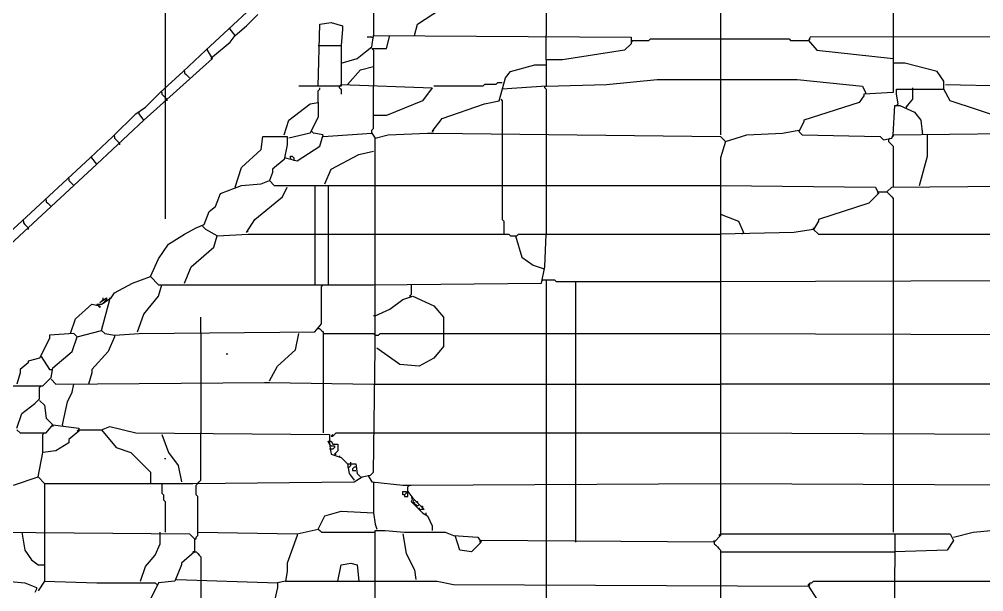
# Model space of a CAD drawing. Extents: x 4511820 to 5180432, y -1526536 to -944957.
# Drawn here: x 5147404.2 to 5147822.5, y -1027077.8 to -1026829.4 of the extents above; entities that cross this region are included whole.
import ezdxf

# ---------------------------------------------------------------- set-up
doc = ezdxf.new("R2010")
doc.units = 0
doc.header["$MEASUREMENT"] = 0
doc.linetypes.add('BODKOCIARKOVANA_3', pattern=[5.6, 3, -1.3, 0, -1.3])
doc.layers.add('osi', color=253, linetype='CONTINUOUS')
doc.layers.add('ZZ-chladenie', color=133, linetype='CONTINUOUS')

msp = doc.modelspace()

# ---------------------------------------------------------------- linework, layer by layer
at = {"layer": 'osi', "linetype": 'BODKOCIARKOVANA_3', "ltscale": 80}
msp.add_line((5147467.5, -1022195.078), (5147467.5, -1054122.98), dxfattribs=at)
at = {"layer": 'ZZ-chladenie'}
for p, q in [((5147557.893, -1026804.716), (5147557.893, -1026836.513)), ((5147632.794, -1026815.315), (5147632.794, -1026836.513)), ((5147708.401, -1026815.315), (5147708.401, -1026837.926)), ((5147783.302, -1026815.315), (5147783.302, -1026836.513)), ((5147576.972, -1026831.567), (5147593.931, -1026820.261)), ((5147495.005, -1026833.687), (5147504.897, -1026824.501)), ((5147502.778, -1026832.274), (5147507.724, -1026827.327)), ((5147497.831, -1026836.513), (5147502.778, -1026832.274)), ((5147533.868, -1026858.418), (5147534.575, -1026831.567)), ((5147534.575, -1026831.567), (5147539.522, -1026830.86)), ((5147539.522, -1026830.86), (5147544.467, -1026832.274)), ((5147544.467, -1026832.274), (5147544.467, -1026833.687)), ((5147575.558, -1026836.513), (5147576.972, -1026831.567)), ((5147485.113, -1026842.873), (5147495.005, -1026833.687)), ((5147495.711, -1026833.687), (5147495.711, -1026832.981)), ((5147497.831, -1026836.513), (5147495.711, -1026833.687)), ((5147495.711, -1026839.34), (5147497.831, -1026836.513)), ((5147497.831, -1026836.513), (5147497.125, -1026837.22)), ((5147544.467, -1026833.687), (5147543.761, -1026840.753)), ((5147557.187, -1026841.46), (5147557.893, -1026836.513)), ((5147557.893, -1026837.22), (5147557.893, -1026836.513)), ((5147557.893, -1026836.513), (5147669.537, -1026837.22)), ((5147563.546, -1026842.166), (5147564.959, -1026836.513)), ((5147632.794, -1026847.113), (5147632.794, -1026836.513)), ((5148022.136, -1026836.513), (5147747.264, -1026837.22)), ((5147783.302, -1026836.513), (5147783.302, -1026846.406)), ((5147487.939, -1026845.699), (5147495.711, -1026839.34)), ((5147533.868, -1026840.753), (5147543.761, -1026840.753)), ((5147543.761, -1026840.753), (5147543.761, -1026858.418)), ((5147557.187, -1026837.22), (5147555.067, -1026837.22)), ((5147557.187, -1026837.22), (5147557.893, -1026837.22)), ((5147669.537, -1026840.047), (5147666.711, -1026842.873)), ((5147669.537, -1026837.22), (5147669.537, -1026840.047)), ((5147670.244, -1026838.633), (5147669.537, -1026839.34)), ((5147670.244, -1026838.633), (5147677.31, -1026838.633)), ((5147677.31, -1026838.633), (5147678.017, -1026837.926)), ((5147678.017, -1026837.926), (5147738.078, -1026837.926)), ((5147708.401, -1026837.926), (5147708.401, -1026854.885)), ((5147738.078, -1026837.926), (5147738.785, -1026838.633)), ((5147738.785, -1026838.633), (5147746.558, -1026838.633)), ((5147747.264, -1026837.22), (5147746.558, -1026838.633)), ((5147746.558, -1026838.633), (5147747.264, -1026837.926)), ((5147746.558, -1026838.633), (5147750.091, -1026842.873)), ((5147475.22, -1026852.059), (5147485.113, -1026842.873)), ((5147485.819, -1026842.873), (5147485.819, -1026842.166)), ((5147487.939, -1026846.406), (5147485.819, -1026842.873)), ((5147550.827, -1026846.406), (5147554.36, -1026843.579)), ((5147554.36, -1026843.579), (5147557.187, -1026841.46)), ((5147557.893, -1026842.873), (5147557.187, -1026842.166)), ((5147557.187, -1026842.166), (5147557.893, -1026842.873)), ((5147557.187, -1026842.166), (5147563.546, -1026842.166)), ((5147557.893, -1026842.873), (5147557.893, -1026849.939)), ((5147666.711, -1026842.873), (5147639.86, -1026847.113)), ((5147750.091, -1026842.873), (5147783.302, -1026846.406)), ((5147458.261, -1026873.257), (5147487.939, -1026846.406)), ((5147487.939, -1026845.699), (5147487.232, -1026846.406)), ((5147543.761, -1026848.526), (5147550.827, -1026846.406)), ((5147617.249, -1026852.059), (5147627.847, -1026849.233)), ((5147627.847, -1026849.233), (5147632.794, -1026849.233)), ((5147632.794, -1026847.113), (5147632.794, -1026849.233)), ((5147639.86, -1026847.113), (5147632.794, -1026847.113)), ((5147632.794, -1026849.233), (5147632.794, -1026858.418)), ((5147783.302, -1026846.406), (5147783.302, -1026861.244)), ((5147788.248, -1026848.526), (5147783.302, -1026848.526)), ((5147802.38, -1026852.059), (5147788.248, -1026848.526)), ((5147465.327, -1026861.244), (5147475.22, -1026852.059)), ((5147475.926, -1026852.059), (5147475.926, -1026851.352)), ((5147475.926, -1026852.059), (5147475.926, -1026852.765)), ((5147475.926, -1026852.765), (5147476.633, -1026853.472)), ((5147546.588, -1026857.712), (5147552.24, -1026851.352)), ((5147552.24, -1026851.352), (5147557.893, -1026849.939)), ((5147557.893, -1026849.939), (5147557.893, -1026858.418)), ((5147615.128, -1026854.885), (5147617.249, -1026852.059)), ((5147805.207, -1026856.299), (5147802.38, -1026852.059)), ((5147476.633, -1026853.472), (5147477.34, -1026854.178)), ((5147477.34, -1026854.178), (5147478.047, -1026854.885)), ((5147546.588, -1026857.712), (5147547.294, -1026857.005)), ((5147611.596, -1026857.005), (5147610.889, -1026857.712)), ((5147613.715, -1026857.005), (5147611.596, -1026857.005)), ((5147612.302, -1026864.778), (5147615.128, -1026854.885)), ((5147658.938, -1026857.712), (5147680.843, -1026855.592)), ((5147680.843, -1026855.592), (5147741.612, -1026855.592)), ((5147708.401, -1026854.885), (5147708.401, -1026879.617)), ((5147741.612, -1026855.592), (5147769.876, -1026858.418)), ((5147805.207, -1026859.831), (5147805.207, -1026856.299)), ((5147458.968, -1026867.604), (5147465.327, -1026861.244)), ((5147466.034, -1026861.244), (5147466.034, -1026860.538)), ((5147466.034, -1026861.244), (5147466.034, -1026861.951)), ((5147533.868, -1026858.418), (5147525.389, -1026858.418)), ((5147543.761, -1026858.418), (5147533.868, -1026858.418)), ((5147533.868, -1026860.538), (5147534.575, -1026859.831)), ((5147533.868, -1026865.484), (5147533.868, -1026860.538)), ((5147534.575, -1026859.831), (5147534.575, -1026859.125)), ((5147543.054, -1026858.418), (5147543.761, -1026857.712)), ((5147543.054, -1026859.125), (5147543.054, -1026858.418)), ((5147543.054, -1026859.125), (5147543.761, -1026859.831)), ((5147543.761, -1026857.712), (5147583.331, -1026859.125)), ((5147543.761, -1026859.831), (5147543.761, -1026861.951)), ((5147557.893, -1026871.137), (5147557.893, -1026858.418)), ((5147583.331, -1026859.125), (5147579.092, -1026864.778)), ((5147605.236, -1026858.418), (5147584.038, -1026858.418)), ((5147605.942, -1026857.712), (5147605.236, -1026858.418)), ((5147610.889, -1026857.712), (5147605.942, -1026857.712)), ((5147632.794, -1026858.418), (5147613.715, -1026859.831)), ((5147632.087, -1026859.125), (5147632.087, -1026858.418)), ((5147632.087, -1026858.418), (5147632.794, -1026858.418)), ((5147632.087, -1026859.125), (5147632.794, -1026859.831)), ((5147632.794, -1026858.418), (5147658.938, -1026857.712)), ((5147632.794, -1026859.831), (5147632.794, -1026879.617)), ((5147769.876, -1026858.418), (5147771.289, -1026861.244)), ((5147783.302, -1026861.244), (5147770.583, -1026861.951)), ((5147771.289, -1026861.244), (5147771.289, -1026861.951)), ((5147784.715, -1026861.951), (5147784.715, -1026859.831)), ((5147784.715, -1026859.831), (5147805.207, -1026859.831)), ((5147791.781, -1026864.071), (5147791.781, -1026859.125)), ((5147808.033, -1026864.778), (5147805.207, -1026859.831)), ((5147805.913, -1026857.712), (5147837.711, -1026858.418)), ((5147466.034, -1026861.951), (5147466.74, -1026862.658)), ((5147466.74, -1026862.658), (5147467.447, -1026863.365)), ((5147467.447, -1026863.365), (5147468.154, -1026864.071)), ((5147468.154, -1026864.071), (5147468.154, -1026864.778)), ((5147530.335, -1026866.191), (5147533.868, -1026865.484)), ((5147533.868, -1026865.484), (5147533.868, -1026871.844)), ((5147579.092, -1026864.778), (5147563.546, -1026871.137)), ((5147605.942, -1026866.191), (5147612.302, -1026864.778)), ((5147613.009, -1026864.071), (5147613.715, -1026864.778)), ((5147613.715, -1026864.778), (5147613.715, -1026879.617)), ((5147768.463, -1026865.484), (5147744.438, -1026873.257)), ((5147770.583, -1026862.658), (5147768.463, -1026865.484)), ((5147770.583, -1026861.951), (5147770.583, -1026862.658)), ((5147785.421, -1026866.191), (5147784.715, -1026861.951)), ((5147788.955, -1026867.604), (5147791.781, -1026864.071)), ((5147833.471, -1026873.257), (5147808.033, -1026864.778)), ((5147454.728, -1026870.431), (5147458.968, -1026867.604)), ((5147456.141, -1026870.431), (5147456.141, -1026869.724)), ((5147521.149, -1026873.257), (5147530.335, -1026866.191)), ((5147587.571, -1026872.551), (5147605.942, -1026866.191)), ((5147783.302, -1026879.617), (5147784.008, -1026866.898)), ((5147784.008, -1026866.898), (5147786.128, -1026866.898)), ((5147785.421, -1026866.191), (5147784.715, -1026866.898)), ((5147786.128, -1026866.898), (5147792.487, -1026869.724)), ((5147788.955, -1026867.604), (5147789.661, -1026866.898)), ((5147788.955, -1026867.604), (5147788.955, -1026868.311)), ((5147792.487, -1026869.724), (5147795.314, -1026873.257)), ((5147437.77, -1026892.335), (5147458.261, -1026873.257)), ((5147444.836, -1026880.323), (5147454.728, -1026870.431)), ((5147458.261, -1026873.257), (5147456.141, -1026870.431)), ((5147458.261, -1026873.257), (5147457.554, -1026873.964)), ((5147519.03, -1026879.617), (5147521.149, -1026873.257)), ((5147533.868, -1026871.844), (5147530.335, -1026878.91)), ((5147557.893, -1026876.79), (5147557.893, -1026871.137)), ((5147563.546, -1026871.137), (5147557.893, -1026871.137)), ((5147583.331, -1026878.203), (5147587.571, -1026872.551)), ((5147744.438, -1026873.964), (5147742.319, -1026878.203)), ((5147744.438, -1026873.257), (5147744.438, -1026873.964)), ((5147795.314, -1026873.257), (5147796.021, -1026879.617)), ((5147531.749, -1026878.91), (5147531.042, -1026878.203)), ((5147557.187, -1026877.497), (5147557.893, -1026876.79)), ((5147557.187, -1026878.91), (5147557.187, -1026877.497)), ((5147583.331, -1026878.203), (5147584.038, -1026877.497)), ((5147735.252, -1026878.91), (5147742.319, -1026877.497)), ((5147742.319, -1026878.203), (5147743.732, -1026879.617)), ((5147434.943, -1026889.509), (5147444.836, -1026880.323)), ((5147445.542, -1026880.323), (5147445.542, -1026879.617)), ((5147445.542, -1026880.323), (5147445.542, -1026881.03)), ((5147445.542, -1026881.03), (5147446.249, -1026881.736)), ((5147446.249, -1026881.736), (5147446.956, -1026882.443)), ((5147446.956, -1026882.443), (5147447.662, -1026883.149)), ((5147509.137, -1026885.976), (5147509.844, -1026880.323)), ((5147509.844, -1026880.323), (5147520.443, -1026880.323)), ((5147520.443, -1026880.323), (5147520.443, -1026883.856)), ((5147530.335, -1026878.91), (5147521.149, -1026881.03)), ((5147535.988, -1026879.617), (5147531.749, -1026878.91)), ((5147534.575, -1026884.562), (5147535.988, -1026879.617)), ((5147535.988, -1026880.323), (5147557.187, -1026878.91)), ((5147557.187, -1026878.91), (5147558.6, -1026881.03)), ((5147558.6, -1026881.03), (5147564.253, -1026879.617)), ((5147558.6, -1026958.05), (5147558.6, -1026881.03)), ((5147564.253, -1026879.617), (5147581.211, -1026878.91)), ((5147581.211, -1026878.91), (5147584.038, -1026878.91)), ((5147584.038, -1026878.91), (5147708.401, -1026880.323)), ((5147613.715, -1026879.617), (5147613.715, -1026901.521)), ((5147632.794, -1026879.617), (5147632.794, -1026901.521)), ((5147708.401, -1026880.323), (5147710.521, -1026882.443)), ((5147710.521, -1026882.443), (5147708.401, -1026889.509)), ((5147710.521, -1026882.443), (5147719.707, -1026879.617)), ((5147719.707, -1026879.617), (5147735.252, -1026878.91)), ((5147743.732, -1026879.617), (5147777.648, -1026880.323)), ((5147777.648, -1026880.323), (5147779.062, -1026881.736)), ((5147779.062, -1026881.736), (5147782.595, -1026881.03)), ((5147781.182, -1026881.736), (5147781.889, -1026881.03)), ((5147781.182, -1026881.736), (5147781.182, -1026882.443)), ((5147781.182, -1026882.443), (5147781.889, -1026883.149)), ((5147782.595, -1026881.03), (5147783.302, -1026879.617)), ((5147783.302, -1026879.617), (5147835.591, -1026878.91)), ((5147783.302, -1026879.617), (5147783.302, -1026880.323)), ((5147798.14, -1026888.803), (5147798.14, -1026879.617)), ((5147447.662, -1026883.149), (5147447.662, -1026883.856)), ((5147500.658, -1026893.749), (5147509.137, -1026885.976)), ((5147520.443, -1026883.856), (5147519.03, -1026890.216)), ((5147524.683, -1026890.922), (5147534.575, -1026884.562)), ((5147551.533, -1026888.096), (5147557.893, -1026886.683)), ((5147781.889, -1026883.149), (5147782.595, -1026883.856)), ((5147782.595, -1026883.856), (5147783.302, -1026884.562)), ((5147783.302, -1026884.562), (5147783.302, -1026902.228)), ((5147425.051, -1026898.695), (5147434.943, -1026889.509)), ((5147435.649, -1026889.509), (5147435.649, -1026888.803)), ((5147437.77, -1026892.335), (5147435.649, -1026889.509)), ((5147519.03, -1026890.216), (5147514.083, -1026894.456)), ((5147519.736, -1026889.509), (5147519.03, -1026889.509)), ((5147519.736, -1026889.509), (5147524.683, -1026890.922)), ((5147521.856, -1026889.509), (5147521.856, -1026888.803)), ((5147521.856, -1026888.803), (5147522.563, -1026888.803)), ((5147521.856, -1026889.509), (5147521.856, -1026890.216)), ((5147522.563, -1026888.803), (5147523.27, -1026889.509)), ((5147523.27, -1026889.509), (5147523.27, -1026890.216)), ((5147523.27, -1026890.216), (5147523.27, -1026890.922)), ((5147539.522, -1026894.456), (5147551.533, -1026888.096)), ((5147708.401, -1026889.509), (5147708.401, -1027053.442)), ((5147794.607, -1026901.521), (5147798.14, -1026888.803)), ((5147398.199, -1026929.079), (5147437.77, -1026892.335)), ((5147437.77, -1026892.335), (5147437.063, -1026893.042)), ((5147497.831, -1026902.228), (5147500.658, -1026893.749)), ((5147514.083, -1026894.456), (5147514.083, -1026895.869)), ((5147536.695, -1026900.815), (5147539.522, -1026894.456)), ((5147415.158, -1026907.881), (5147425.051, -1026898.695)), ((5147425.757, -1026898.695), (5147425.757, -1026897.988)), ((5147425.757, -1026898.695), (5147425.757, -1026899.401)), ((5147425.757, -1026899.401), (5147426.464, -1026900.108)), ((5147509.137, -1026900.815), (5147512.67, -1026899.401)), ((5147514.083, -1026895.869), (5147512.67, -1026899.401)), ((5147512.67, -1026899.401), (5147514.79, -1026901.521)), ((5147426.464, -1026900.108), (5147427.17, -1026900.815)), ((5147427.17, -1026900.815), (5147427.877, -1026901.521)), ((5147491.472, -1026905.055), (5147500.658, -1026901.521)), ((5147500.658, -1026901.521), (5147509.137, -1026900.815)), ((5147514.79, -1026901.521), (5147532.455, -1026901.521)), ((5147518.323, -1026906.468), (5147520.443, -1026902.228)), ((5147532.455, -1026901.521), (5147532.455, -1026922.719)), ((5147532.455, -1026901.521), (5147557.893, -1026901.521)), ((5147538.108, -1026901.521), (5147538.108, -1026922.719)), ((5147557.893, -1026901.521), (5147708.401, -1026901.521)), ((5147613.715, -1026901.521), (5147613.715, -1026916.36)), ((5147632.794, -1026901.521), (5147632.794, -1026922.719)), ((5147708.401, -1026901.521), (5147775.529, -1026902.228)), ((5147775.529, -1026902.228), (5147776.942, -1026905.055)), ((5147780.476, -1026904.348), (5147782.595, -1026902.228)), ((5147780.476, -1026904.348), (5147781.182, -1026903.641)), ((5147782.595, -1026902.228), (5147897.066, -1026901.521)), ((5147415.865, -1026907.881), (5147415.865, -1026907.174)), ((5147489.352, -1026910.708), (5147491.472, -1026905.055)), ((5147506.311, -1026916.36), (5147518.323, -1026906.468)), ((5147776.942, -1026905.055), (5147772.703, -1026909.294)), ((5147776.942, -1026904.348), (5147776.235, -1026905.055)), ((5147776.942, -1026904.348), (5147780.476, -1026904.348)), ((5147780.476, -1026904.348), (5147781.182, -1026905.055)), ((5147781.182, -1026905.055), (5147781.889, -1026905.761)), ((5147781.889, -1026905.761), (5147782.595, -1026906.468)), ((5147782.595, -1026906.468), (5147783.302, -1026907.174)), ((5147783.302, -1026907.174), (5147783.302, -1026922.719)), ((5147405.265, -1026917.067), (5147415.158, -1026907.881)), ((5147415.865, -1026907.881), (5147415.865, -1026908.587)), ((5147415.865, -1026908.587), (5147416.571, -1026909.294)), ((5147416.571, -1026909.294), (5147417.278, -1026910.001)), ((5147417.278, -1026910.001), (5147417.984, -1026910.708)), ((5147486.526, -1026912.827), (5147489.352, -1026910.708)), ((5147772.703, -1026909.294), (5147750.798, -1026916.36)), ((5147484.406, -1026918.48), (5147486.526, -1026912.827)), ((5147709.108, -1026914.24), (5147708.401, -1026914.24)), ((5147709.108, -1026914.24), (5147716.174, -1026917.067)), ((5147387.6, -1026933.319), (5147405.265, -1026917.067)), ((5147405.972, -1026917.067), (5147405.972, -1026916.36)), ((5147405.972, -1026917.067), (5147405.972, -1026917.774)), ((5147405.972, -1026917.774), (5147406.679, -1026918.48)), ((5147406.679, -1026918.48), (5147407.386, -1026919.187)), ((5147407.386, -1026919.187), (5147408.092, -1026919.893)), ((5147408.092, -1026919.893), (5147408.092, -1026920.6)), ((5147475.926, -1026922.719), (5147480.873, -1026919.893)), ((5147480.873, -1026919.893), (5147484.406, -1026918.48)), ((5147485.113, -1026920.6), (5147483.699, -1026919.187)), ((5147502.778, -1026922.013), (5147506.311, -1026916.36)), ((5147613.715, -1026916.36), (5147614.422, -1026917.067)), ((5147614.422, -1026917.067), (5147614.422, -1026922.719)), ((5147716.174, -1026917.067), (5147718.294, -1026922.013)), ((5147750.798, -1026917.067), (5147748.678, -1026920.6)), ((5147748.678, -1026920.6), (5147748.678, -1026919.893)), ((5147750.798, -1026916.36), (5147750.798, -1026917.067)), ((5147468.861, -1026926.96), (5147475.926, -1026922.719)), ((5147490.058, -1026923.426), (5147485.113, -1026920.6)), ((5147488.645, -1026928.373), (5147490.058, -1026923.426)), ((5147490.058, -1026923.426), (5147503.484, -1026922.719)), ((5147502.778, -1026922.013), (5147503.484, -1026921.306)), ((5147503.484, -1026922.719), (5147557.893, -1026922.719)), ((5147532.455, -1026922.719), (5147532.455, -1026944.625)), ((5147538.108, -1026922.719), (5147538.108, -1026944.625)), ((5147557.893, -1026922.719), (5147616.542, -1026922.719)), ((5147616.542, -1026922.719), (5147617.249, -1026923.426)), ((5147617.249, -1026923.426), (5147620.075, -1026923.426)), ((5147619.368, -1026923.426), (5147622.194, -1026932.612)), ((5147620.075, -1026923.426), (5147620.781, -1026922.719)), ((5147620.781, -1026922.719), (5147708.401, -1026922.719)), ((5147632.087, -1026936.852), (5147632.794, -1026922.719)), ((5147740.198, -1026922.013), (5147708.401, -1026922.719)), ((5147718.294, -1026922.013), (5147717.587, -1026922.719)), ((5147748.678, -1026920.6), (5147740.198, -1026922.013)), ((5147748.678, -1026920.6), (5147750.798, -1026922.719)), ((5147750.798, -1026922.719), (5147926.743, -1026922.719)), ((5147783.302, -1026922.719), (5147783.302, -1026943.212)), ((5147464.621, -1026933.319), (5147468.861, -1026926.96)), ((5147478.753, -1026936.852), (5147488.645, -1026928.373)), ((5147622.194, -1026932.612), (5147627.141, -1026936.145)), ((5147461.088, -1026941.092), (5147464.621, -1026933.319)), ((5147475.926, -1026943.918), (5147478.753, -1026936.852)), ((5147627.141, -1026936.145), (5147631.381, -1026937.558)), ((5147630.674, -1026943.918), (5147632.087, -1026936.852)), ((5147453.315, -1026943.918), (5147461.088, -1026941.092)), ((5147461.088, -1026941.092), (5147464.621, -1026944.625)), ((5147631.381, -1026937.558), (5147632.087, -1026937.558)), ((5147445.542, -1026948.158), (5147453.315, -1026943.918)), ((5147464.621, -1026949.571), (5147466.034, -1026944.625)), ((5147464.621, -1026944.625), (5147557.893, -1026944.625)), ((5147535.282, -1026945.331), (5147535.988, -1026944.625)), ((5147535.282, -1026961.583), (5147535.282, -1026945.331)), ((5147557.893, -1026944.625), (5147630.674, -1026943.918)), ((5147574.145, -1026944.625), (5147574.145, -1026948.864)), ((5147631.381, -1026942.505), (5147630.674, -1026943.212)), ((5147631.381, -1026942.505), (5147636.327, -1026942.505)), ((5147632.794, -1026942.505), (5147632.794, -1026965.823)), ((5147636.327, -1026942.505), (5147637.033, -1026943.212)), ((5147637.033, -1026943.212), (5147708.401, -1026943.212)), ((5147645.512, -1026943.212), (5147645.512, -1026965.823)), ((5147708.401, -1026943.212), (5147935.93, -1026942.505)), ((5147783.302, -1026943.212), (5147783.302, -1026965.823)), ((5147444.129, -1026950.278), (5147445.542, -1026948.158)), ((5147458.261, -1026957.344), (5147464.621, -1026949.571)), ((5147570.612, -1026950.984), (5147574.852, -1026949.571)), ((5147574.145, -1026948.864), (5147573.439, -1026949.571)), ((5147573.439, -1026949.571), (5147574.145, -1026949.571)), ((5147574.852, -1026949.571), (5147584.038, -1026953.81)), ((5147428.583, -1026959.463), (5147435.649, -1026953.104)), ((5147435.649, -1026953.104), (5147439.183, -1026953.81)), ((5147437.77, -1026953.104), (5147439.89, -1026953.104)), ((5147439.183, -1026954.517), (5147437.77, -1026953.104)), ((5147439.183, -1026952.397), (5147442.009, -1026950.278)), ((5147439.183, -1026952.397), (5147439.89, -1026951.691)), ((5147439.183, -1026953.81), (5147439.183, -1026954.517)), ((5147439.89, -1026953.104), (5147444.129, -1026950.278)), ((5147439.89, -1026964.41), (5147443.422, -1026950.984)), ((5147439.89, -1026951.691), (5147440.596, -1026950.984)), ((5147440.596, -1026950.984), (5147440.596, -1026950.278)), ((5147440.596, -1026952.397), (5147441.303, -1026952.397)), ((5147442.009, -1026950.984), (5147441.303, -1026951.691)), ((5147441.303, -1026952.397), (5147441.303, -1026951.691)), ((5147442.009, -1026950.278), (5147442.009, -1026950.984)), ((5147443.422, -1026950.984), (5147443.422, -1026950.278)), ((5147564.959, -1026955.224), (5147570.612, -1026950.984)), ((5147584.038, -1026953.81), (5147588.277, -1026958.757)), ((5147455.435, -1026965.117), (5147458.261, -1026957.344)), ((5147558.6, -1026958.05), (5147564.959, -1026955.224)), ((5147426.464, -1026965.823), (5147428.583, -1026959.463)), ((5147482.992, -1026965.823), (5147482.992, -1026958.757)), ((5147532.455, -1026965.117), (5147535.282, -1026961.583)), ((5147558.6, -1026958.05), (5147557.893, -1026958.05)), ((5147558.6, -1026972.183), (5147558.6, -1026958.05)), ((5147588.277, -1026958.757), (5147588.277, -1026971.476)), ((5147427.877, -1026965.823), (5147417.278, -1026966.53)), ((5147429.29, -1026967.236), (5147427.877, -1026965.823)), ((5147429.29, -1026967.236), (5147439.89, -1026964.41)), ((5147439.89, -1026964.41), (5147441.303, -1026965.823)), ((5147441.303, -1026965.823), (5147445.542, -1026966.53)), ((5147445.542, -1026966.53), (5147456.141, -1026965.823)), ((5147456.141, -1026965.823), (5147532.455, -1026965.117)), ((5147482.992, -1026965.823), (5147482.992, -1026987.728)), ((5147523.976, -1026972.889), (5147525.389, -1026965.823)), ((5147534.575, -1026963.703), (5147533.868, -1026963.703)), ((5147534.575, -1026963.703), (5147535.282, -1026964.41)), ((5147535.282, -1026964.41), (5147535.988, -1026965.117)), ((5147535.988, -1026965.117), (5147535.988, -1026987.728)), ((5147535.988, -1026965.823), (5147557.893, -1026965.823)), ((5147557.893, -1026965.823), (5147558.6, -1026966.53)), ((5147560.013, -1026966.53), (5147560.719, -1026965.823)), ((5147560.719, -1026965.823), (5147588.984, -1026965.823)), ((5147588.984, -1026965.823), (5147708.401, -1026965.823)), ((5147632.794, -1026965.823), (5147632.794, -1026987.728)), ((5147645.512, -1026965.823), (5147645.512, -1026987.728)), ((5147708.401, -1026965.823), (5147908.371, -1026966.53)), ((5147783.302, -1026965.823), (5147783.302, -1026987.728)), ((5147417.278, -1026967.943), (5147413.038, -1026976.422)), ((5147417.278, -1026966.53), (5147417.278, -1026967.943)), ((5147427.17, -1026973.596), (5147429.29, -1026967.236)), ((5147445.542, -1026967.236), (5147442.716, -1026973.596)), ((5147445.542, -1026966.53), (5147445.542, -1026967.236)), ((5147558.6, -1026966.53), (5147559.306, -1026966.53)), ((5147559.306, -1026966.53), (5147560.013, -1026966.53)), ((5147418.691, -1026980.662), (5147427.17, -1026973.596)), ((5147442.716, -1026973.596), (5147435.649, -1026981.369)), ((5147494.298, -1026974.302), (5147494.298, -1026975.009)), ((5147516.204, -1026979.955), (5147523.976, -1026972.889)), ((5147557.893, -1027025.885), (5147558.6, -1026972.183)), ((5147569.199, -1026979.249), (5147559.306, -1026972.183)), ((5147588.277, -1026971.476), (5147584.038, -1026976.422)), ((5147408.092, -1026978.542), (5147404.559, -1026981.369)), ((5147413.038, -1026976.422), (5147408.092, -1026977.835)), ((5147408.092, -1026977.835), (5147408.092, -1026978.542)), ((5147413.745, -1026975.715), (5147417.278, -1026981.369)), ((5147584.038, -1026976.422), (5147577.678, -1026979.955)), ((5147404.559, -1026982.782), (5147403.146, -1026987.728)), ((5147404.559, -1026981.369), (5147404.559, -1026982.782)), ((5147417.278, -1026981.369), (5147417.984, -1026981.369)), ((5147417.984, -1026984.901), (5147418.691, -1026980.662)), ((5147417.984, -1026981.369), (5147418.691, -1026981.369)), ((5147435.649, -1026982.782), (5147434.236, -1026987.728)), ((5147435.649, -1026981.369), (5147435.649, -1026982.782)), ((5147512.67, -1026986.314), (5147516.204, -1026979.955)), ((5147577.678, -1026979.955), (5147569.199, -1026979.249)), ((5147414.452, -1026988.435), (5147417.984, -1026984.901)), ((5147417.984, -1026985.608), (5147420.104, -1026987.728)), ((5147420.104, -1026987.728), (5147510.55, -1026987.021)), ((5147510.55, -1026987.021), (5147512.67, -1026987.021)), ((5147512.67, -1026987.021), (5147557.893, -1026987.728)), ((5147391.134, -1026988.435), (5147411.625, -1026988.435)), ((5147411.625, -1026988.435), (5147414.452, -1026988.435)), ((5147413.038, -1026989.141), (5147413.745, -1026988.435)), ((5147413.038, -1026994.087), (5147413.038, -1026989.141)), ((5147425.051, -1026995.501), (5147427.17, -1026991.261)), ((5147427.17, -1026991.261), (5147427.877, -1026987.728)), ((5147482.992, -1026987.728), (5147482.992, -1027008.926)), ((5147535.988, -1026987.728), (5147535.988, -1027008.926)), ((5147557.893, -1026987.728), (5147708.401, -1026987.728)), ((5147632.794, -1026987.728), (5147632.794, -1027008.926)), ((5147645.512, -1026987.728), (5147645.512, -1027008.926)), ((5147889.293, -1026987.728), (5147708.401, -1026987.728)), ((5147783.302, -1026987.728), (5147783.302, -1027008.926)), ((5147410.918, -1026996.207), (5147413.038, -1026994.087)), ((5147413.038, -1026994.794), (5147415.158, -1026996.914)), ((5147422.931, -1027005.393), (5147425.051, -1026995.501)), ((5147405.265, -1027000.447), (5147410.918, -1026996.207)), ((5147415.158, -1026996.914), (5147415.865, -1027002.567)), ((5147403.146, -1027006.806), (5147405.265, -1027000.447)), ((5147415.865, -1027002.567), (5147418.691, -1027005.393)), ((5147403.146, -1027007.513), (5147404.559, -1027008.926)), ((5147415.865, -1027008.926), (5147418.691, -1027005.393)), ((5147418.691, -1027005.393), (5147418.691, -1027006.1)), ((5147418.691, -1027005.393), (5147429.997, -1027006.806)), ((5147422.931, -1027005.393), (5147422.931, -1027006.1)), ((5147429.997, -1027008.219), (5147425.757, -1027011.753)), ((5147429.997, -1027007.513), (5147429.29, -1027008.219)), ((5147429.997, -1027006.806), (5147429.997, -1027008.219)), ((5147429.997, -1027007.513), (5147439.89, -1027007.513)), ((5147439.89, -1027007.513), (5147443.422, -1027006.1)), ((5147439.89, -1027007.513), (5147446.249, -1027015.285)), ((5147443.422, -1027006.1), (5147454.728, -1027008.926)), ((5147404.559, -1027008.926), (5147415.865, -1027008.926)), ((5147414.452, -1027009.633), (5147415.158, -1027008.926)), ((5147414.452, -1027017.405), (5147414.452, -1027009.633)), ((5147425.757, -1027011.753), (5147425.757, -1027013.166)), ((5147454.728, -1027008.926), (5147538.815, -1027009.633)), ((5147466.034, -1027009.633), (5147468.861, -1027017.405)), ((5147482.992, -1027029.418), (5147482.992, -1027008.926)), ((5147538.815, -1027009.633), (5147538.815, -1027013.872)), ((5147539.522, -1027010.339), (5147540.228, -1027009.633)), ((5147539.522, -1027010.339), (5147540.228, -1027010.339)), ((5147540.228, -1027010.339), (5147540.935, -1027009.633)), ((5147540.935, -1027009.633), (5147541.641, -1027008.926)), ((5147541.641, -1027008.926), (5147557.893, -1027008.926)), ((5147557.893, -1027008.926), (5147708.401, -1027008.926)), ((5147632.794, -1027008.926), (5147632.794, -1027030.831)), ((5147645.512, -1027008.926), (5147645.512, -1027030.831)), ((5147708.401, -1027008.926), (5147858.909, -1027009.633)), ((5147783.302, -1027008.926), (5147783.302, -1027030.831)), ((5147425.757, -1027013.166), (5147420.104, -1027016.698)), ((5147446.249, -1027015.285), (5147452.608, -1027017.405)), ((5147538.815, -1027013.872), (5147538.108, -1027012.459)), ((5147538.108, -1027012.459), (5147539.522, -1027012.459)), ((5147538.815, -1027013.872), (5147539.522, -1027014.579)), ((5147538.815, -1027013.872), (5147539.522, -1027018.112)), ((5147539.522, -1027015.992), (5147538.815, -1027015.992)), ((5147539.522, -1027012.459), (5147540.228, -1027013.872)), ((5147539.522, -1027014.579), (5147540.935, -1027014.579)), ((5147540.228, -1027015.992), (5147539.522, -1027015.992)), ((5147540.228, -1027013.872), (5147542.348, -1027013.872)), ((5147540.935, -1027015.285), (5147540.228, -1027015.992)), ((5147540.935, -1027014.579), (5147540.935, -1027015.285)), ((5147542.348, -1027013.872), (5147542.348, -1027016.698)), ((5147412.331, -1027028.005), (5147414.452, -1027017.405)), ((5147420.104, -1027016.698), (5147414.452, -1027017.405)), ((5147452.608, -1027017.405), (5147461.088, -1027025.885)), ((5147468.861, -1027017.405), (5147473.1, -1027023.058)), ((5147539.522, -1027018.112), (5147543.761, -1027019.526)), ((5147542.348, -1027016.698), (5147540.935, -1027018.112)), ((5147540.935, -1027018.112), (5147541.641, -1027018.112)), ((5147543.054, -1027018.819), (5147543.054, -1027019.526)), ((5147543.761, -1027019.526), (5147546.588, -1027022.352)), ((5147473.1, -1027023.058), (5147474.513, -1027030.124)), ((5147546.588, -1027022.352), (5147550.12, -1027022.352)), ((5147546.588, -1027022.352), (5147547.294, -1027026.592)), ((5147546.588, -1027023.765), (5147547.294, -1027023.765)), ((5147547.294, -1027023.765), (5147548.001, -1027023.058)), ((5147548.001, -1027022.352), (5147548.001, -1027021.645)), ((5147548.001, -1027023.058), (5147548.001, -1027022.352)), ((5147549.414, -1027023.765), (5147548.707, -1027024.471)), ((5147548.707, -1027024.471), (5147548.707, -1027025.178)), ((5147550.12, -1027023.765), (5147549.414, -1027023.765)), ((5147550.12, -1027022.352), (5147550.827, -1027026.592)), ((5147401.732, -1027031.537), (5147412.331, -1027028.005)), ((5147412.331, -1027028.005), (5147415.158, -1027030.831)), ((5147461.088, -1027025.885), (5147461.088, -1027030.831)), ((5147547.294, -1027026.592), (5147549.414, -1027029.418)), ((5147548.707, -1027025.178), (5147550.12, -1027025.178)), ((5147549.414, -1027030.124), (5147552.947, -1027028.005)), ((5147550.827, -1027026.592), (5147552.24, -1027028.005)), ((5147552.947, -1027028.005), (5147556.48, -1027027.298)), ((5147555.774, -1027028.005), (5147555.774, -1027027.298)), ((5147555.774, -1027028.005), (5147557.187, -1027030.124)), ((5147556.48, -1027027.298), (5147557.893, -1027025.885)), ((5147415.158, -1027030.831), (5147479.46, -1027030.831)), ((5147415.158, -1027030.831), (5147415.158, -1027052.029)), ((5147466.034, -1027030.831), (5147466.034, -1027035.071)), ((5147479.46, -1027030.831), (5147549.414, -1027030.124)), ((5147480.873, -1027031.537), (5147481.579, -1027030.831)), ((5147480.873, -1027035.777), (5147480.873, -1027031.537)), ((5147481.579, -1027030.831), (5147482.286, -1027030.124)), ((5147482.286, -1027030.124), (5147482.992, -1027029.418)), ((5147557.187, -1027030.124), (5147570.612, -1027031.537)), ((5147557.893, -1027030.124), (5147557.893, -1027043.55)), ((5147570.612, -1027031.537), (5147574.145, -1027031.537)), ((5147572.732, -1027032.244), (5147573.439, -1027031.537)), ((5147572.732, -1027036.484), (5147572.732, -1027032.244)), ((5147574.145, -1027031.537), (5147708.401, -1027030.831)), ((5147632.794, -1027030.831), (5147632.794, -1027056.269)), ((5147645.512, -1027030.831), (5147645.512, -1027056.269)), ((5147708.401, -1027030.831), (5147837.711, -1027031.537)), ((5147783.302, -1027030.831), (5147783.302, -1027052.029)), ((5147466.034, -1027035.071), (5147466.74, -1027035.777)), ((5147466.74, -1027035.777), (5147466.74, -1027037.897)), ((5147481.579, -1027036.484), (5147480.873, -1027035.777)), ((5147481.579, -1027053.442), (5147481.579, -1027036.484)), ((5147570.612, -1027035.777), (5147570.612, -1027034.364)), ((5147570.612, -1027034.364), (5147572.026, -1027034.364)), ((5147571.319, -1027035.777), (5147570.612, -1027035.777)), ((5147572.026, -1027035.071), (5147571.319, -1027035.777)), ((5147571.319, -1027035.777), (5147571.319, -1027036.484)), ((5147571.319, -1027036.484), (5147572.732, -1027036.484)), ((5147572.026, -1027034.364), (5147572.026, -1027035.071)), ((5147572.732, -1027034.364), (5147574.852, -1027037.191)), ((5147574.852, -1027037.191), (5147574.145, -1027037.191)), ((5147574.852, -1027037.191), (5147574.145, -1027038.604)), ((5147574.852, -1027037.191), (5147575.558, -1027037.897)), ((5147574.852, -1027037.191), (5147579.798, -1027042.137)), ((5147466.74, -1027037.897), (5147467.447, -1027038.604)), ((5147467.447, -1027038.604), (5147467.447, -1027052.029)), ((5147574.145, -1027038.604), (5147579.092, -1027043.55)), ((5147575.558, -1027037.897), (5147574.852, -1027038.604)), ((5147574.852, -1027038.604), (5147575.558, -1027039.31)), ((5147575.558, -1027039.31), (5147575.558, -1027040.017)), ((5147575.558, -1027040.017), (5147576.265, -1027040.017)), ((5147576.265, -1027038.604), (5147576.972, -1027038.604)), ((5147576.265, -1027040.017), (5147576.972, -1027040.723)), ((5147576.972, -1027038.604), (5147576.972, -1027039.31)), ((5147576.972, -1027040.723), (5147577.678, -1027040.017)), ((5147577.678, -1027040.017), (5147578.385, -1027040.723)), ((5147577.678, -1027041.43), (5147577.678, -1027042.137)), ((5147578.385, -1027040.723), (5147579.092, -1027040.723)), ((5147579.092, -1027040.723), (5147579.092, -1027041.43)), ((5147533.868, -1027050.616), (5147536.695, -1027044.963)), ((5147536.695, -1027044.963), (5147543.761, -1027042.844)), ((5147543.761, -1027042.844), (5147557.893, -1027043.55)), ((5147557.893, -1027043.55), (5147558.6, -1027048.496)), ((5147577.678, -1027042.137), (5147578.385, -1027042.137)), ((5147579.798, -1027042.137), (5147578.385, -1027042.137)), ((5147579.092, -1027043.55), (5147581.211, -1027044.963)), ((5147580.505, -1027043.55), (5147580.505, -1027044.257)), ((5147581.211, -1027044.963), (5147583.331, -1027049.203)), ((5147558.6, -1027048.496), (5147559.306, -1027050.616)), ((5147583.331, -1027049.203), (5147583.331, -1027051.323)), ((5147393.253, -1027052.029), (5147478.047, -1027052.736)), ((5147405.265, -1027052.029), (5147406.679, -1027059.802)), ((5147415.158, -1027052.029), (5147415.158, -1027066.162)), ((5147465.327, -1027056.976), (5147465.327, -1027052.029)), ((5147478.047, -1027052.736), (5147480.166, -1027054.855)), ((5147480.873, -1027054.149), (5147481.579, -1027053.442)), ((5147480.873, -1027054.855), (5147480.873, -1027054.149)), ((5147481.579, -1027052.029), (5147524.683, -1027052.736)), ((5147524.683, -1027053.442), (5147520.443, -1027065.455)), ((5147524.683, -1027052.736), (5147533.868, -1027050.616)), ((5147524.683, -1027052.736), (5147524.683, -1027053.442)), ((5147533.868, -1027050.616), (5147534.575, -1027051.323)), ((5147534.575, -1027051.323), (5147535.282, -1027052.029)), ((5147535.282, -1027052.029), (5147557.893, -1027052.029)), ((5147557.893, -1027052.029), (5147558.6, -1027052.029)), ((5147558.6, -1027095.132), (5147558.6, -1027051.323)), ((5147558.6, -1027051.323), (5147562.84, -1027051.323)), ((5147562.84, -1027051.323), (5147571.319, -1027052.029)), ((5147570.612, -1027052.736), (5147572.026, -1027061.215)), ((5147571.319, -1027052.029), (5147588.984, -1027052.029)), ((5147588.984, -1027052.029), (5147592.517, -1027053.442)), ((5147592.517, -1027053.442), (5147603.116, -1027054.149)), ((5147595.344, -1027059.802), (5147593.224, -1027053.442)), ((5147603.116, -1027054.149), (5147604.529, -1027056.269)), ((5147708.401, -1027053.442), (5147705.575, -1027056.269)), ((5147708.401, -1027052.736), (5147707.694, -1027053.442)), ((5147708.401, -1027052.736), (5147784.008, -1027052.736)), ((5147784.008, -1027052.736), (5147808.033, -1027052.736)), ((5147784.008, -1027052.736), (5147784.008, -1027060.509)), ((5147808.033, -1027052.736), (5147809.446, -1027055.562)), ((5147809.446, -1027054.149), (5147817.926, -1027052.029)), ((5147817.926, -1027052.029), (5147825.698, -1027051.323)), ((5147463.208, -1027061.922), (5147465.327, -1027056.976)), ((5147480.166, -1027054.855), (5147480.873, -1027054.855)), ((5147480.166, -1027054.855), (5147480.166, -1027060.509)), ((5147604.529, -1027056.269), (5147600.29, -1027060.509)), ((5147604.529, -1027055.562), (5147603.823, -1027056.269)), ((5147705.575, -1027056.269), (5147604.529, -1027055.562)), ((5147632.794, -1027056.269), (5147632.794, -1027074.641)), ((5147705.575, -1027056.269), (5147705.575, -1027055.562)), ((5147705.575, -1027056.269), (5147705.575, -1027056.976)), ((5147705.575, -1027056.976), (5147706.281, -1027057.682)), ((5147706.281, -1027057.682), (5147706.988, -1027058.389)), ((5147706.988, -1027058.389), (5147707.694, -1027059.096)), ((5147809.446, -1027055.562), (5147806.62, -1027059.802)), ((5147406.679, -1027059.802), (5147409.505, -1027064.042)), ((5147458.968, -1027066.868), (5147463.208, -1027061.922)), ((5147480.166, -1027060.509), (5147474.513, -1027065.455)), ((5147480.166, -1027060.509), (5147479.46, -1027060.509)), ((5147480.166, -1027060.509), (5147480.873, -1027060.509)), ((5147480.873, -1027060.509), (5147481.579, -1027061.215)), ((5147481.579, -1027061.215), (5147482.286, -1027061.922)), ((5147482.286, -1027061.922), (5147482.992, -1027062.628)), ((5147572.026, -1027061.215), (5147575.558, -1027068.281)), ((5147600.29, -1027060.509), (5147595.344, -1027059.802)), ((5147707.694, -1027059.096), (5147708.401, -1027059.802)), ((5147708.401, -1027059.802), (5147708.401, -1027074.641)), ((5147708.401, -1027060.509), (5147784.008, -1027060.509)), ((5147784.008, -1027060.509), (5147783.302, -1027116.331)), ((5147806.62, -1027059.802), (5147784.008, -1027060.509)), ((5147409.505, -1027064.042), (5147412.331, -1027066.162)), ((5147412.331, -1027066.162), (5147415.158, -1027066.162)), ((5147415.158, -1027066.162), (5147415.158, -1027073.228)), ((5147474.513, -1027066.162), (5147471.687, -1027073.228)), ((5147474.513, -1027065.455), (5147474.513, -1027066.162)), ((5147482.992, -1027062.628), (5147482.992, -1027073.228)), ((5147520.443, -1027065.455), (5147520.443, -1027068.988)), ((5147542.348, -1027073.228), (5147543.761, -1027066.162)), ((5147543.761, -1027066.162), (5147548.001, -1027065.455)), ((5147548.001, -1027065.455), (5147550.827, -1027066.162)), ((5147550.827, -1027066.162), (5147551.533, -1027073.228)), ((5147456.848, -1027073.228), (5147458.968, -1027066.868)), ((5147520.443, -1027068.988), (5147519.736, -1027073.228)), ((5147575.558, -1027068.281), (5147576.265, -1027072.521)), ((5147398.906, -1027073.228), (5147406.679, -1027073.934)), ((5147406.679, -1027073.934), (5147411.625, -1027076.054)), ((5147415.158, -1027073.228), (5147412.331, -1027077.467)), ((5147415.158, -1027073.228), (5147437.77, -1027073.934)), ((5147437.77, -1027073.934), (5147463.208, -1027073.934)), ((5147464.621, -1027073.934), (5147461.088, -1027081)), ((5147463.208, -1027073.934), (5147463.914, -1027074.641)), ((5147471.687, -1027073.228), (5147464.621, -1027073.934)), ((5147472.393, -1027072.521), (5147516.204, -1027073.934)), ((5147482.992, -1027073.228), (5147482.992, -1027093.719)), ((5147519.736, -1027073.228), (5147516.204, -1027073.934)), ((5147516.204, -1027073.934), (5147516.204, -1027076.054)), ((5147519.736, -1027073.228), (5147557.893, -1027073.228)), ((5147557.893, -1027073.228), (5147585.451, -1027073.228)), ((5147585.451, -1027073.228), (5147592.517, -1027074.641)), ((5147592.517, -1027074.641), (5147746.558, -1027075.348)), ((5147632.794, -1027074.641), (5147632.794, -1027093.012)), ((5147708.401, -1027074.641), (5147708.401, -1027093.719)), ((5147746.558, -1027074.641), (5147747.264, -1027073.934)), ((5147746.558, -1027075.348), (5147747.264, -1027074.641)), ((5147746.558, -1027075.348), (5147746.558, -1027074.641)), ((5147747.264, -1027073.934), (5147747.971, -1027073.934)), ((5147747.971, -1027073.934), (5147748.678, -1027073.228)), ((5147748.678, -1027073.228), (5147783.302, -1027073.228)), ((5147783.302, -1027073.228), (5147893.533, -1027073.228)), ((5147411.625, -1027076.761), (5147410.918, -1027078.174)), ((5147411.625, -1027076.054), (5147411.625, -1027076.761)), ((5147516.204, -1027076.054), (5147513.376, -1027088.066)), ((5147746.558, -1027075.348), (5147750.091, -1027081))]:
    msp.add_line(p, q, dxfattribs=at)

doc.saveas('drawing.dxf')
